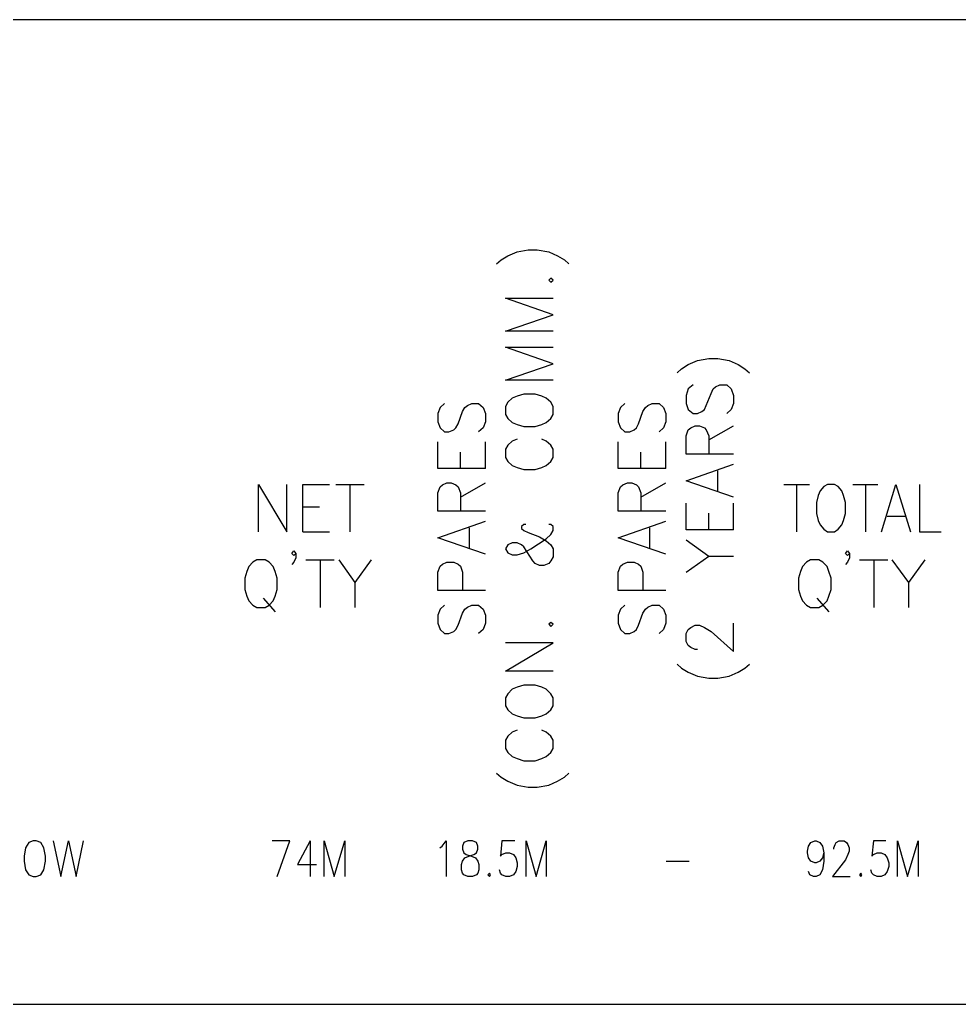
# Model space of a CAD drawing. Header units: inches. Extents: x -15980 to 45789, y -23276 to 2417.
# Drawn here: x 30358 to 32311, y -12406 to -10360 of the extents above; entities that cross this region are included whole.
import ezdxf

# ---------------------------------------------------------------- set-up
doc = ezdxf.new("R2010")
doc.units = ezdxf.units.IN
doc.header["$MEASUREMENT"] = 0
doc.layers.add('Color-7-Line_Weight-25', color=7, linetype='Continuous', lineweight=25)

# ---------------------------------------------------------------- blocks, each defined once
blk = doc.blocks.new('A$C4051302a')
blk.add_lwpolyline([(0, 0), (7225.9, 0), (7225.9, 2046.2), (0, 2046.2)], close=True)
at = {"layer": 'Color-7-Line_Weight-25', "linetype": 'Continuous'}
for p, q in [((4478.4, 1547.2), (4492.5, 1555.5)), ((4492.5, 1555.5), (4511.7, 1563.8)), ((4511.7, 1563.8), (4535, 1568)), ((4535, 1568), (4553.4, 1568)), ((4553.4, 1568), (4577.5, 1563.8)), ((4577.5, 1563.8), (4595.9, 1555.5)), ((4595.9, 1555.5), (4610, 1547.2)), ((4469.2, 1538.8), (4478.4, 1547.2)), ((4610, 1547.2), (4619.2, 1538.8)), ((4581.7, 1508.8), (4577.5, 1504.7)), ((4577.5, 1504.7), (4581.7, 1500.5)), ((4586.7, 1504.7), (4581.7, 1508.8)), ((4581.7, 1500.5), (4586.7, 1504.7)), ((4586.7, 1433), (4487.5, 1467.2)), ((4487.5, 1467.2), (4586.7, 1467.2)), ((4487.5, 1398.8), (4586.7, 1433)), ((4586.7, 1398.8), (4487.5, 1398.8)), ((4586.7, 1331.3), (4487.5, 1365.5)), ((4487.5, 1365.5), (4586.7, 1365.5)), ((4487.5, 1297.2), (4586.7, 1331.3)), ((4867.5, 1329.7), (4886.7, 1338)), ((4886.7, 1338), (4910, 1342.2)), ((4910, 1342.2), (4929.2, 1342.2)), ((4929.2, 1342.2), (4952.5, 1338)), ((4952.5, 1338), (4970.9, 1329.7)), ((4844.2, 1312.2), (4853.4, 1320.5)), ((4853.4, 1320.5), (4867.5, 1329.7)), ((4970.9, 1329.7), (4985, 1320.5)), ((4985, 1320.5), (4995, 1312.2)), ((4586.7, 1297.2), (4487.5, 1297.2)), ((4867.5, 1278.8), (4863.4, 1265.5)), ((4877.5, 1287.2), (4867.5, 1278.8)), ((4905, 1244.7), (4915, 1269.7)), ((4915, 1269.7), (4919.2, 1278.8)), ((4919.2, 1278.8), (4924.2, 1283)), ((4924.2, 1283), (4933.4, 1287.2)), ((4933.4, 1287.2), (4947.5, 1287.2)), ((4947.5, 1287.2), (4956.7, 1278.8)), ((4956.7, 1278.8), (4961.7, 1265.5)), ((4360.9, 1248.8), (4351.7, 1240.5)), ((4408.4, 1244.7), (4417.5, 1248.8)), ((4417.5, 1248.8), (4431.7, 1248.8)), ((4431.7, 1248.8), (4440.9, 1240.5)), ((4492.5, 1251.3), (4487.5, 1242.2)), ((4501.7, 1259.7), (4492.5, 1251.3)), ((4511.7, 1263.8), (4501.7, 1259.7)), ((4525.9, 1268), (4511.7, 1263.8)), ((4549.2, 1268), (4525.9, 1268)), ((4563.4, 1263.8), (4549.2, 1268)), ((4572.5, 1259.7), (4563.4, 1263.8)), ((4581.7, 1251.3), (4572.5, 1259.7)), ((4586.7, 1242.2), (4581.7, 1251.3)), ((4735.9, 1248.8), (4726.7, 1240.5)), ((4783.4, 1244.7), (4792.5, 1248.8)), ((4792.5, 1248.8), (4806.7, 1248.8)), ((4806.7, 1248.8), (4815.9, 1240.5)), ((4863.4, 1265.5), (4863.4, 1248.8)), ((4863.4, 1248.8), (4867.5, 1236.3)), ((4961.7, 1248.8), (4956.7, 1236.3)), ((4961.7, 1265.5), (4961.7, 1248.8)), ((4351.7, 1240.5), (4346.7, 1228)), ((4346.7, 1228), (4346.7, 1210.5)), ((4389.2, 1206.3), (4398.4, 1232.2)), ((4398.4, 1232.2), (4403.4, 1240.5)), ((4403.4, 1240.5), (4408.4, 1244.7)), ((4440.9, 1240.5), (4445.9, 1228)), ((4445.9, 1228), (4445.9, 1210.5)), ((4487.5, 1242.2), (4487.5, 1225.5)), ((4586.7, 1225.5), (4586.7, 1242.2)), ((4726.7, 1240.5), (4721.7, 1228)), ((4721.7, 1228), (4721.7, 1210.5)), ((4764.2, 1206.3), (4773.4, 1232.2)), ((4773.4, 1232.2), (4778.4, 1240.5)), ((4778.4, 1240.5), (4783.4, 1244.7)), ((4815.9, 1240.5), (4820.9, 1228)), ((4820.9, 1228), (4820.9, 1210.5)), ((4867.5, 1236.3), (4877.5, 1228)), ((4877.5, 1228), (4886.7, 1228)), ((4886.7, 1228), (4895.9, 1232.2)), ((4895.9, 1232.2), (4900.9, 1236.3)), ((4900.9, 1236.3), (4905, 1244.7)), ((4956.7, 1236.3), (4947.5, 1228)), ((4346.7, 1210.5), (4351.7, 1198)), ((4445.9, 1210.5), (4440.9, 1198)), ((4487.5, 1225.5), (4492.5, 1217.2)), ((4492.5, 1217.2), (4501.7, 1208.8)), ((4501.7, 1208.8), (4511.7, 1204.7)), ((4563.4, 1204.7), (4572.5, 1208.8)), ((4572.5, 1208.8), (4581.7, 1217.2)), ((4581.7, 1217.2), (4586.7, 1225.5)), ((4721.7, 1210.5), (4726.7, 1198)), ((4820.9, 1210.5), (4815.9, 1198)), ((4351.7, 1198), (4360.9, 1189.7)), ((4360.9, 1189.7), (4370, 1189.7)), ((4370, 1189.7), (4380, 1193.8)), ((4380, 1193.8), (4384.2, 1198)), ((4384.2, 1198), (4389.2, 1206.3)), ((4440.9, 1198), (4431.7, 1189.7)), ((4511.7, 1204.7), (4525.9, 1200.5)), ((4525.9, 1200.5), (4549.2, 1200.5)), ((4549.2, 1200.5), (4563.4, 1204.7)), ((4726.7, 1198), (4735.9, 1189.7)), ((4735.9, 1189.7), (4745.9, 1189.7)), ((4745.9, 1189.7), (4755, 1193.8)), ((4755, 1193.8), (4760, 1198)), ((4760, 1198), (4764.2, 1206.3)), ((4815.9, 1198), (4806.7, 1189.7)), ((4863.4, 1181.3), (4867.5, 1193.8)), ((4867.5, 1193.8), (4872.5, 1198)), ((4872.5, 1198), (4881.7, 1202.2)), ((4881.7, 1202.2), (4890.9, 1202.2)), ((4890.9, 1202.2), (4900.9, 1198)), ((4900.9, 1198), (4905, 1193.8)), ((4905, 1193.8), (4910, 1181.3)), ((4910, 1173), (4961.7, 1202.2)), ((4346.7, 1113.8), (4346.7, 1168.8)), ((4445.9, 1113.8), (4445.9, 1168.8)), ((4501.7, 1170.5), (4492.5, 1162.2)), ((4511.7, 1174.7), (4501.7, 1170.5)), ((4572.5, 1170.5), (4563.4, 1174.7)), ((4581.7, 1162.2), (4572.5, 1170.5)), ((4721.7, 1113.8), (4721.7, 1168.8)), ((4820.9, 1113.8), (4820.9, 1168.8)), ((4863.4, 1143), (4863.4, 1181.3)), ((4910, 1181.3), (4910, 1143)), ((4394.2, 1113.8), (4394.2, 1147.2)), ((4492.5, 1162.2), (4487.5, 1153.8)), ((4487.5, 1153.8), (4487.5, 1136.3)), ((4586.7, 1153.8), (4581.7, 1162.2)), ((4586.7, 1136.3), (4586.7, 1153.8)), ((4769.2, 1113.8), (4769.2, 1147.2)), ((4487.5, 1136.3), (4492.5, 1128)), ((4492.5, 1128), (4501.7, 1119.7)), ((4572.5, 1119.7), (4581.7, 1128)), ((4581.7, 1128), (4586.7, 1136.3)), ((4961.7, 1143), (4863.4, 1143)), ((4445.9, 1113.8), (4346.7, 1113.8)), ((4501.7, 1119.7), (4511.7, 1115.5)), ((4511.7, 1115.5), (4525.9, 1111.3)), ((4525.9, 1111.3), (4549.2, 1111.3)), ((4549.2, 1111.3), (4563.4, 1115.5)), ((4563.4, 1115.5), (4572.5, 1119.7)), ((4820.9, 1113.8), (4721.7, 1113.8)), ((4863.4, 1088), (4961.7, 1122.2)), ((4929.2, 1067.2), (4929.2, 1108.8)), ((4961.7, 1053.8), (4863.4, 1088)), ((3974.2, 982.2), (3974.2, 1080.5)), ((3974.2, 1080.5), (4033.4, 982.2)), ((4033.4, 982.2), (4033.4, 1080.5)), ((4066.7, 982.2), (4066.7, 1080.5)), ((4066.7, 1080.5), (4121.7, 1080.5)), ((4135, 1080.5), (4194.2, 1080.5)), ((4164.2, 1080.5), (4164.2, 982.2)), ((4346.7, 1063), (4351.7, 1075.5)), ((4351.7, 1075.5), (4356.7, 1079.7)), ((4356.7, 1079.7), (4365.9, 1083.8)), ((4365.9, 1083.8), (4375, 1083.8)), ((4375, 1083.8), (4384.2, 1079.7)), ((4384.2, 1079.7), (4389.2, 1075.5)), ((4389.2, 1075.5), (4394.2, 1063)), ((4394.2, 1053.8), (4445.9, 1083.8)), ((4721.7, 1063), (4726.7, 1075.5)), ((4726.7, 1075.5), (4731.7, 1079.7)), ((4731.7, 1079.7), (4740.9, 1083.8)), ((4740.9, 1083.8), (4750, 1083.8)), ((4750, 1083.8), (4760, 1079.7)), ((4760, 1079.7), (4764.2, 1075.5)), ((4764.2, 1075.5), (4769.2, 1063)), ((4769.2, 1053.8), (4820.9, 1083.8)), ((5065.9, 1080.5), (5119.2, 1080.5)), ((5092.5, 1080.5), (5092.5, 982.2)), ((5141.7, 1067.2), (5137.5, 1057.2)), ((5149.2, 1076.3), (5141.7, 1067.2)), ((5156.7, 1080.5), (5149.2, 1076.3)), ((5171.7, 1080.5), (5156.7, 1080.5)), ((5179.2, 1076.3), (5171.7, 1080.5)), ((5186.7, 1067.2), (5179.2, 1076.3)), ((5190, 1057.2), (5186.7, 1067.2)), ((5209.2, 1080.5), (5261.7, 1080.5)), ((5235.9, 1080.5), (5235.9, 982.2)), ((5269.2, 982.2), (5299.2, 1080.5)), ((5299.2, 1080.5), (5329.2, 982.2)), ((5348.4, 1080.5), (5348.4, 982.2)), ((4346.7, 1024.7), (4346.7, 1063)), ((4394.2, 1063), (4394.2, 1024.7)), ((4721.7, 1024.7), (4721.7, 1063)), ((4769.2, 1063), (4769.2, 1024.7)), ((5137.5, 1057.2), (5134.2, 1043)), ((5194.2, 1043), (5190, 1057.2)), ((4066.7, 1033.8), (4100.9, 1033.8)), ((4445.9, 1024.7), (4346.7, 1024.7)), ((4820.9, 1024.7), (4721.7, 1024.7)), ((4863.4, 986.3), (4863.4, 1041.3)), ((4961.7, 986.3), (4961.7, 1041.3)), ((5134.2, 1043), (5134.2, 1019.7)), ((5194.2, 1019.7), (5194.2, 1043)), ((4346.7, 969.7), (4445.9, 1003.8)), ((4721.7, 969.7), (4820.9, 1003.8)), ((4910, 986.3), (4910, 1020.5)), ((5134.2, 1019.7), (5137.5, 1005.5)), ((5137.5, 1005.5), (5141.7, 996.3)), ((5186.7, 996.3), (5190, 1005.5)), ((5190, 1005.5), (5194.2, 1019.7)), ((5280.9, 1014.7), (5318.4, 1014.7)), ((4412.5, 948.8), (4412.5, 990.5)), ((4525.9, 997.2), (4520.9, 993)), ((4520.9, 993), (4520.9, 988.8)), ((4520.9, 988.8), (4525.9, 984.7)), ((4530, 997.2), (4525.9, 997.2)), ((4525.9, 984.7), (4535, 980.5)), ((4581.7, 997.2), (4577.5, 997.2)), ((4586.7, 993), (4581.7, 997.2)), ((4581.7, 976.3), (4586.7, 984.7)), ((4586.7, 984.7), (4586.7, 993)), ((4787.5, 948.8), (4787.5, 990.5)), ((4961.7, 986.3), (4863.4, 986.3)), ((5141.7, 996.3), (5149.2, 987.2)), ((5149.2, 987.2), (5156.7, 982.2)), ((5171.7, 982.2), (5179.2, 987.2)), ((5179.2, 987.2), (5186.7, 996.3)), ((4066.7, 982.2), (4121.7, 982.2)), ((4445.9, 935.5), (4346.7, 969.7)), ((4535, 980.5), (4558.4, 971.3)), ((4540, 946.3), (4572.5, 967.2)), ((4558.4, 971.3), (4572.5, 963)), ((4572.5, 967.2), (4581.7, 976.3)), ((4572.5, 963), (4581.7, 954.7)), ((4820.9, 935.5), (4721.7, 969.7)), ((4863.4, 965.5), (4910, 931.3)), ((5156.7, 982.2), (5171.7, 982.2)), ((5348.4, 982.2), (5393.4, 982.2)), ((4043.4, 937.2), (4047.5, 942.2)), ((4047.5, 942.2), (4051.7, 937.2)), ((4492.5, 954.7), (4487.5, 946.3)), ((4487.5, 946.3), (4492.5, 938)), ((4501.7, 958.8), (4492.5, 954.7)), ((4511.7, 958.8), (4501.7, 958.8)), ((4520.9, 954.7), (4511.7, 958.8)), ((4525.9, 950.5), (4520.9, 954.7)), ((4544.2, 921.3), (4525.9, 950.5)), ((4525.9, 938), (4540, 946.3)), ((4581.7, 954.7), (4586.7, 946.3)), ((4586.7, 946.3), (4586.7, 929.7)), ((5194.2, 937.2), (5198.4, 942.2)), ((5198.4, 942.2), (5202.5, 937.2)), ((3970.9, 923.8), (3962.5, 918.8)), ((3988.4, 923.8), (3970.9, 923.8)), ((3996.7, 918.8), (3988.4, 923.8)), ((4047.5, 933), (4043.4, 937.2)), ((4051.7, 937.2), (4047.5, 933)), ((4051.7, 928), (4047.5, 918.8)), ((4051.7, 937.2), (4051.7, 928)), ((4072.5, 923.8), (4131.7, 923.8)), ((4102.5, 923.8), (4102.5, 824.7)), ((4140.9, 923.8), (4174.2, 876.3)), ((4208.4, 923.8), (4174.2, 876.3)), ((4492.5, 938), (4501.7, 933.8)), ((4501.7, 933.8), (4511.7, 933.8)), ((4511.7, 933.8), (4525.9, 938)), ((4549.2, 916.3), (4544.2, 921.3)), ((4581.7, 921.3), (4577.5, 916.3)), ((4586.7, 929.7), (4581.7, 921.3)), ((4863.4, 898), (4910, 931.3)), ((4910, 931.3), (4961.7, 931.3)), ((5121.7, 923.8), (5113.4, 918.8)), ((5139.2, 923.8), (5121.7, 923.8)), ((5147.5, 918.8), (5139.2, 923.8)), ((5198.4, 933), (5194.2, 937.2)), ((5202.5, 937.2), (5198.4, 933)), ((5202.5, 928), (5198.4, 918.8)), ((5202.5, 937.2), (5202.5, 928)), ((5223.4, 923.8), (5282.5, 923.8)), ((5253.4, 923.8), (5253.4, 824.7)), ((5290.9, 923.8), (5325, 876.3)), ((5359.2, 923.8), (5325, 876.3)), ((3954.2, 909.7), (3950, 899.7)), ((3962.5, 918.8), (3954.2, 909.7)), ((4005, 909.7), (3996.7, 918.8)), ((4009.2, 899.7), (4005, 909.7)), ((4047.5, 918.8), (4043.4, 913.8)), ((4346.7, 898), (4351.7, 910.5)), ((4351.7, 910.5), (4356.7, 914.7)), ((4356.7, 914.7), (4365.9, 918.8)), ((4365.9, 918.8), (4380, 918.8)), ((4380, 918.8), (4389.2, 914.7)), ((4389.2, 914.7), (4394.2, 910.5)), ((4394.2, 910.5), (4398.4, 898)), ((4558.4, 912.2), (4549.2, 916.3)), ((4567.5, 912.2), (4558.4, 912.2)), ((4577.5, 916.3), (4567.5, 912.2)), ((4721.7, 898), (4726.7, 910.5)), ((4726.7, 910.5), (4731.7, 914.7)), ((4731.7, 914.7), (4740.9, 918.8)), ((4740.9, 918.8), (4755, 918.8)), ((4755, 918.8), (4764.2, 914.7)), ((4764.2, 914.7), (4769.2, 910.5)), ((4769.2, 910.5), (4773.4, 898)), ((5105, 909.7), (5100.9, 899.7)), ((5113.4, 918.8), (5105, 909.7)), ((5155.9, 909.7), (5147.5, 918.8)), ((5160, 899.7), (5155.9, 909.7)), ((5198.4, 918.8), (5194.2, 913.8)), ((3950, 899.7), (3945.9, 885.5)), ((3945.9, 885.5), (3945.9, 862.2)), ((4013.4, 885.5), (4009.2, 899.7)), ((4013.4, 862.2), (4013.4, 885.5)), ((4346.7, 859.7), (4346.7, 898)), ((4398.4, 898), (4398.4, 859.7)), ((4721.7, 859.7), (4721.7, 898)), ((4773.4, 898), (4773.4, 859.7)), ((5100.9, 899.7), (5096.7, 885.5)), ((5096.7, 885.5), (5096.7, 862.2)), ((5164.2, 885.5), (5160, 899.7)), ((5164.2, 862.2), (5164.2, 885.5)), ((3945.9, 862.2), (3950, 848)), ((4009.2, 848), (4013.4, 862.2)), ((4174.2, 876.3), (4174.2, 824.7)), ((4445.9, 859.7), (4346.7, 859.7)), ((4820.9, 859.7), (4721.7, 859.7)), ((5096.7, 862.2), (5100.9, 848)), ((5160, 848), (5164.2, 862.2)), ((5325, 876.3), (5325, 824.7)), ((3950, 848), (3954.2, 838.8)), ((3984.2, 843.8), (4009.2, 815.5)), ((4005, 838.8), (4009.2, 848)), ((5100.9, 848), (5105, 838.8)), ((5135, 843.8), (5160, 815.5)), ((5155.9, 838.8), (5160, 848)), ((3954.2, 838.8), (3962.5, 829.7)), ((3962.5, 829.7), (3970.9, 824.7)), ((3970.9, 824.7), (3988.4, 824.7)), ((3988.4, 824.7), (3996.7, 829.7)), ((3996.7, 829.7), (4005, 838.8)), ((4351.7, 821.3), (4346.7, 808.8)), ((4360.9, 829.7), (4351.7, 821.3)), ((4398.4, 813), (4403.4, 821.3)), ((4403.4, 821.3), (4408.4, 825.5)), ((4408.4, 825.5), (4417.5, 829.7)), ((4417.5, 829.7), (4431.7, 829.7)), ((4431.7, 829.7), (4440.9, 821.3)), ((4440.9, 821.3), (4445.9, 808.8)), ((4726.7, 821.3), (4721.7, 808.8)), ((4735.9, 829.7), (4726.7, 821.3)), ((4773.4, 813), (4778.4, 821.3)), ((4778.4, 821.3), (4783.4, 825.5)), ((4783.4, 825.5), (4792.5, 829.7)), ((4792.5, 829.7), (4806.7, 829.7)), ((4806.7, 829.7), (4815.9, 821.3)), ((4815.9, 821.3), (4820.9, 808.8)), ((5105, 838.8), (5113.4, 829.7)), ((5113.4, 829.7), (5121.7, 824.7)), ((5121.7, 824.7), (5139.2, 824.7)), ((5139.2, 824.7), (5147.5, 829.7)), ((5147.5, 829.7), (5155.9, 838.8)), ((4346.7, 808.8), (4346.7, 792.2)), ((4389.2, 788), (4398.4, 813)), ((4445.9, 808.8), (4445.9, 792.2)), ((4721.7, 808.8), (4721.7, 792.2)), ((4764.2, 788), (4773.4, 813)), ((4820.9, 808.8), (4820.9, 792.2)), ((4346.7, 792.2), (4351.7, 778.8)), ((4351.7, 778.8), (4360.9, 770.5)), ((4380, 774.7), (4384.2, 778.8)), ((4384.2, 778.8), (4389.2, 788)), ((4440.9, 778.8), (4431.7, 770.5)), ((4445.9, 792.2), (4440.9, 778.8)), ((4581.7, 793.8), (4577.5, 789.7)), ((4577.5, 789.7), (4581.7, 785.5)), ((4586.7, 789.7), (4581.7, 793.8)), ((4581.7, 785.5), (4586.7, 789.7)), ((4721.7, 792.2), (4726.7, 778.8)), ((4726.7, 778.8), (4735.9, 770.5)), ((4755, 774.7), (4760, 778.8)), ((4760, 778.8), (4764.2, 788)), ((4815.9, 778.8), (4806.7, 770.5)), ((4820.9, 792.2), (4815.9, 778.8)), ((4863.4, 770.5), (4867.5, 778.8)), ((4867.5, 778.8), (4872.5, 783)), ((4872.5, 783), (4881.7, 788)), ((4881.7, 788), (4890.9, 788)), ((4890.9, 788), (4900.9, 783)), ((4900.9, 783), (4915, 774.7)), ((4961.7, 733), (4961.7, 792.2)), ((4360.9, 770.5), (4370, 770.5)), ((4370, 770.5), (4380, 774.7)), ((4735.9, 770.5), (4745.9, 770.5)), ((4745.9, 770.5), (4755, 774.7)), ((4863.4, 753.8), (4863.4, 770.5)), ((4915, 774.7), (4961.7, 733)), ((4487.5, 692.2), (4586.7, 751.3)), ((4586.7, 751.3), (4487.5, 751.3)), ((4867.5, 745.5), (4863.4, 753.8)), ((4872.5, 741.3), (4867.5, 745.5)), ((4881.7, 737.2), (4872.5, 741.3)), ((4886.7, 737.2), (4881.7, 737.2)), ((4844.2, 707.2), (4853.4, 698.8)), ((4853.4, 698.8), (4867.5, 690.5)), ((4970.9, 690.5), (4985, 698.8)), ((4985, 698.8), (4995, 707.2)), ((4586.7, 692.2), (4487.5, 692.2)), ((4867.5, 690.5), (4886.7, 682.2)), ((4886.7, 682.2), (4910, 678)), ((4910, 678), (4929.2, 678)), ((4929.2, 678), (4952.5, 682.2)), ((4952.5, 682.2), (4970.9, 690.5)), ((4511.7, 658.8), (4501.7, 654.7)), ((4525.9, 663), (4511.7, 658.8)), ((4549.2, 663), (4525.9, 663)), ((4563.4, 658.8), (4549.2, 663)), ((4572.5, 654.7), (4563.4, 658.8)), ((4492.5, 645.5), (4487.5, 637.2)), ((4487.5, 637.2), (4487.5, 620.5)), ((4501.7, 654.7), (4492.5, 645.5)), ((4581.7, 645.5), (4572.5, 654.7)), ((4586.7, 637.2), (4581.7, 645.5)), ((4586.7, 620.5), (4586.7, 637.2)), ((4487.5, 620.5), (4492.5, 612.2)), ((4581.7, 612.2), (4586.7, 620.5)), ((4492.5, 612.2), (4501.7, 603.8)), ((4501.7, 603.8), (4511.7, 599.7)), ((4511.7, 599.7), (4525.9, 595.5)), ((4525.9, 595.5), (4549.2, 595.5)), ((4549.2, 595.5), (4563.4, 599.7)), ((4563.4, 599.7), (4572.5, 603.8)), ((4572.5, 603.8), (4581.7, 612.2)), ((4492.5, 557.2), (4487.5, 548.8)), ((4501.7, 565.5), (4492.5, 557.2)), ((4511.7, 569.7), (4501.7, 565.5)), ((4572.5, 565.5), (4563.4, 569.7)), ((4581.7, 557.2), (4572.5, 565.5)), ((4586.7, 548.8), (4581.7, 557.2)), ((4487.5, 548.8), (4487.5, 531.3)), ((4586.7, 531.3), (4586.7, 548.8)), ((4487.5, 531.3), (4492.5, 523)), ((4492.5, 523), (4501.7, 514.7)), ((4501.7, 514.7), (4511.7, 510.5)), ((4563.4, 510.5), (4572.5, 514.7)), ((4572.5, 514.7), (4581.7, 523)), ((4581.7, 523), (4586.7, 531.3)), ((4511.7, 510.5), (4525.9, 506.3)), ((4525.9, 506.3), (4549.2, 506.3)), ((4549.2, 506.3), (4563.4, 510.5)), ((4469.2, 480.5), (4478.4, 472.2)), ((4478.4, 472.2), (4492.5, 463.8)), ((4595.9, 463.8), (4610, 472.2)), ((4610, 472.2), (4619.2, 480.5)), ((4492.5, 463.8), (4511.7, 455.5)), ((4511.7, 455.5), (4535, 451.3)), ((4535, 451.3), (4553.4, 451.3)), ((4553.4, 451.3), (4577.5, 455.5)), ((4577.5, 455.5), (4595.9, 463.8)), ((3496.7, 336.3), (3490, 325.5)), ((3505.9, 339.7), (3496.7, 336.3)), ((3512.5, 339.7), (3505.9, 339.7)), ((3521.7, 336.3), (3512.5, 339.7)), ((3528.4, 325.5), (3521.7, 336.3)), ((3547.5, 339.7), (3563.4, 265.5)), ((3563.4, 265.5), (3579.2, 339.7)), ((3579.2, 339.7), (3595, 265.5)), ((3595, 265.5), (3610.9, 339.7)), ((4039.2, 339.7), (4002.5, 339.7)), ((4013.4, 265.5), (4039.2, 339.7)), ((4081.7, 339.7), (4055, 290.5)), ((4081.7, 339.7), (4081.7, 265.5)), ((4110.9, 265.5), (4110.9, 339.7)), ((4110.9, 339.7), (4131.7, 265.5)), ((4131.7, 265.5), (4153.4, 339.7)), ((4153.4, 339.7), (4153.4, 265.5)), ((4350.9, 325.5), (4355.9, 328.8)), ((4355.9, 328.8), (4364.2, 339.7)), ((4364.2, 339.7), (4364.2, 265.5)), ((4400.9, 336.3), (4398.4, 328.8)), ((4398.4, 328.8), (4398.4, 322.2)), ((4409.2, 339.7), (4400.9, 336.3)), ((4419.2, 339.7), (4409.2, 339.7)), ((4427.5, 336.3), (4419.2, 339.7)), ((4430, 328.8), (4427.5, 336.3)), ((4430, 322.2), (4430, 328.8)), ((4480, 339.7), (4477.5, 308)), ((4506.7, 339.7), (4480, 339.7)), ((4530.9, 265.5), (4530.9, 339.7)), ((4530.9, 339.7), (4551.7, 265.5)), ((4551.7, 265.5), (4572.5, 339.7)), ((4572.5, 339.7), (4572.5, 265.5)), ((5115, 318), (5117.5, 328.8)), ((5117.5, 328.8), (5122.5, 336.3)), ((5122.5, 336.3), (5130.9, 339.7)), ((5130.9, 339.7), (5133.4, 339.7)), ((5133.4, 339.7), (5140.9, 336.3)), ((5140.9, 336.3), (5146.7, 328.8)), ((5146.7, 328.8), (5149.2, 314.7)), ((5170, 325.5), (5172.5, 332.2)), ((5172.5, 332.2), (5175, 336.3)), ((5175, 336.3), (5180.9, 339.7)), ((5180.9, 339.7), (5191.7, 339.7)), ((5191.7, 339.7), (5196.7, 336.3)), ((5196.7, 336.3), (5199.2, 332.2)), ((5199.2, 332.2), (5201.7, 325.5)), ((5252.5, 339.7), (5249.2, 308)), ((5278.4, 339.7), (5252.5, 339.7)), ((5302.5, 265.5), (5302.5, 339.7)), ((5302.5, 339.7), (5323.4, 265.5)), ((5323.4, 265.5), (5345, 339.7)), ((5345, 339.7), (5345, 265.5)), ((3490, 325.5), (3487.5, 308)), ((3487.5, 308), (3487.5, 297.2)), ((3531.7, 308), (3528.4, 325.5)), ((3531.7, 297.2), (3531.7, 308)), ((4398.4, 322.2), (4400.9, 314.7)), ((4400.9, 314.7), (4405.9, 311.3)), ((4403.4, 304.7), (4411.7, 308)), ((4405.9, 311.3), (4416.7, 308)), ((4411.7, 308), (4421.7, 311.3)), ((4416.7, 308), (4425, 304.7)), ((4421.7, 311.3), (4427.5, 314.7)), ((4427.5, 314.7), (4430, 322.2)), ((4477.5, 308), (4480, 311.3)), ((4480, 311.3), (4488.4, 314.7)), ((4488.4, 314.7), (4495.9, 314.7)), ((4495.9, 314.7), (4504.2, 311.3)), ((4504.2, 311.3), (4509.2, 304.7)), ((5115, 314.7), (5115, 318)), ((5117.5, 304.7), (5115, 314.7)), ((5149.2, 314.7), (5146.7, 304.7)), ((5149.2, 314.7), (5149.2, 297.2)), ((5170, 322.2), (5170, 325.5)), ((5199.2, 311.3), (5194.2, 300.5)), ((5201.7, 318), (5199.2, 311.3)), ((5201.7, 325.5), (5201.7, 318)), ((5249.2, 308), (5252.5, 311.3)), ((5252.5, 311.3), (5260, 314.7)), ((5260, 314.7), (5268.4, 314.7)), ((5268.4, 314.7), (5275.9, 311.3)), ((5275.9, 311.3), (5280.9, 304.7)), ((3487.5, 297.2), (3490, 279.7)), ((3528.4, 279.7), (3531.7, 297.2)), ((4055, 290.5), (4095, 290.5)), ((4395.9, 290.5), (4398.4, 297.2)), ((4395.9, 279.7), (4395.9, 290.5)), ((4398.4, 297.2), (4403.4, 304.7)), ((4425, 304.7), (4430, 297.2)), ((4430, 297.2), (4432.5, 290.5)), ((4432.5, 290.5), (4432.5, 279.7)), ((4509.2, 304.7), (4511.7, 293.8)), ((4511.7, 293.8), (4511.7, 286.3)), ((4821.7, 297.2), (4869.2, 297.2)), ((5122.5, 297.2), (5117.5, 304.7)), ((5130.9, 293.8), (5122.5, 297.2)), ((5133.4, 293.8), (5130.9, 293.8)), ((5140.9, 297.2), (5133.4, 293.8)), ((5146.7, 304.7), (5140.9, 297.2)), ((5149.2, 297.2), (5146.7, 279.7)), ((5194.2, 300.5), (5167.5, 265.5)), ((5280.9, 304.7), (5284.2, 293.8)), ((5284.2, 293.8), (5284.2, 286.3)), ((3490, 279.7), (3496.7, 268.8)), ((3496.7, 268.8), (3505.9, 265.5)), ((3512.5, 265.5), (3521.7, 268.8)), ((3521.7, 268.8), (3528.4, 279.7)), ((4398.4, 272.2), (4395.9, 279.7)), ((4400.9, 268.8), (4398.4, 272.2)), ((4409.2, 265.5), (4400.9, 268.8)), ((4427.5, 268.8), (4419.2, 265.5)), ((4430, 272.2), (4427.5, 268.8)), ((4432.5, 279.7), (4430, 272.2)), ((4454.2, 272.2), (4450.9, 268.8)), ((4450.9, 268.8), (4454.2, 265.5)), ((4456.7, 268.8), (4454.2, 272.2)), ((4454.2, 265.5), (4456.7, 268.8)), ((4477.5, 272.2), (4475, 279.7)), ((4480, 268.8), (4477.5, 272.2)), ((4488.4, 265.5), (4480, 268.8)), ((4504.2, 268.8), (4495.9, 265.5)), ((4509.2, 276.3), (4504.2, 268.8)), ((4511.7, 286.3), (4509.2, 276.3)), ((5120, 268.8), (5117.5, 276.3)), ((5127.5, 265.5), (5120, 268.8)), ((5140.9, 268.8), (5133.4, 265.5)), ((5146.7, 279.7), (5140.9, 268.8)), ((5225.9, 272.2), (5223.4, 268.8)), ((5223.4, 268.8), (5225.9, 265.5)), ((5228.4, 268.8), (5225.9, 272.2)), ((5225.9, 265.5), (5228.4, 268.8)), ((5249.2, 272.2), (5246.7, 279.7)), ((5252.5, 268.8), (5249.2, 272.2)), ((5260, 265.5), (5252.5, 268.8)), ((5275.9, 268.8), (5268.4, 265.5)), ((5280.9, 276.3), (5275.9, 268.8)), ((5284.2, 286.3), (5280.9, 276.3)), ((3505.9, 265.5), (3512.5, 265.5)), ((4419.2, 265.5), (4409.2, 265.5)), ((4495.9, 265.5), (4488.4, 265.5)), ((5133.4, 265.5), (5127.5, 265.5)), ((5167.5, 265.5), (5204.2, 265.5)), ((5268.4, 265.5), (5260, 265.5))]:
    blk.add_line(p, q, dxfattribs=at)

msp = doc.modelspace()

# ---------------------------------------------------------------- block references
msp.add_blockref('A$C4051302a', (26880.45, -12405.997))

doc.saveas('drawing.dxf')
